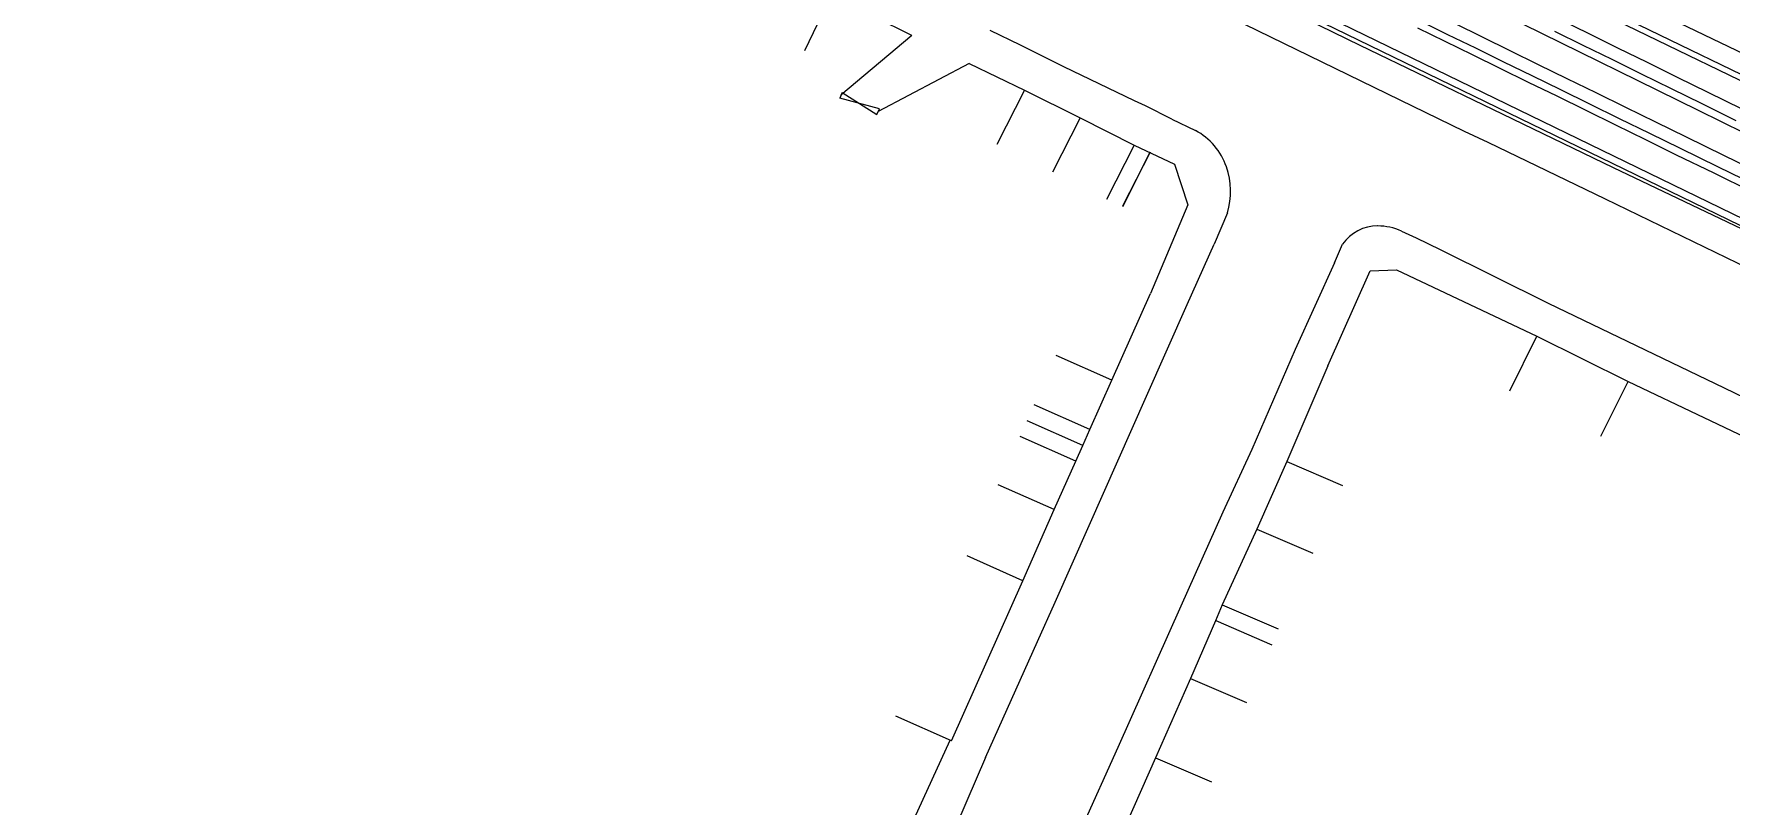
# Model space of a CAD drawing. Header units: metres. Extents: x 320405 to 332543, y 7395686 to 7410003.
# Drawn here: x 325324.4 to 325463.7, y 7397753.1 to 7397816.5 of the extents above; entities that cross this region are included whole.
import ezdxf

# ---------------------------------------------------------------- set-up
doc = ezdxf.new("R2010")
doc.units = ezdxf.units.M
doc.header["$LTSCALE"] = 10
doc.header["$MEASUREMENT"] = 0
doc.linetypes.add('CONTINUO', pattern=[0])
for name, color, linetype in [('Edificações', 30, 'Continuous'), ('T-ALVENARIA', 45, 'CONTINUO'), ('T-GUIA', 230, 'Continuous'), ('T-MURETA', 45, 'CONTINUO'), ('T-MURO', 30, 'CONTINUO'), ('T-PORTAO', 45, 'CONTINUO'), ('T-TRILHO', 20, 'CONTINUO'), ('Vias Primárias', 230, 'Continuous')]:
    doc.layers.add(name, color=color, linetype=linetype)

# ---------------------------------------------------------------- blocks, each defined once
blk = doc.blocks.new('topografia ÁGUA BRANCA - LAPA_X')
at = {"layer": 'T-ALVENARIA', "ltscale": 5, "flags": 128}
for points in [[(152787.7, 253633.07), (152791.18, 253640.87)], [(152791.18, 253640.87), (152793.34, 253640.96), (152804.86, 253635.54)]]:
    blk.add_lwpolyline(points, dxfattribs=at)
at = {"layer": 'T-GUIA', "ltscale": 5, "flags": 128}
for points in [[(152772.7, 253654.4), (152771.81, 253654.81), (152766.02, 253657.59), (152762.45, 253659.35), (152759.97, 253660.56)], [(152780.81, 253661.1), (152798.87, 253652.35)], [(152774.87, 253653.29), (152772.7, 253654.4)], [(152774.87, 253653.29), (152776.81, 253652.38)], [(152798.87, 253652.35), (152800.81, 253651.45)], [(152800.81, 253651.45), (152810.43, 253646.82)], [(152810.43, 253646.82), (152824.89, 253639.85)], [(152779.45, 253645.62), (152778.36, 253643.04)], [(152793.73, 253644.14), (152794.94, 253643.61)], [(152794.94, 253643.61), (152796.9, 253642.65)], [(152759.69, 253600.87), (152763.92, 253610.41), (152765.37, 253613.65), (152768.14, 253619.95), (152772.83, 253630.55), (152776.16, 253638.09), (152778.36, 253643.04)], [(152788.23, 253641.54), (152788.9, 253643.06)], [(152796.9, 253642.65), (152805.77, 253638.26)], [(152788.23, 253641.54), (152785.04, 253634.41), (152781.49, 253626.19)], [(152805.77, 253638.26), (152820.23, 253631.32)], [(152820.23, 253631.32), (152838.43, 253622.56)], [(152781.49, 253626.19), (152779.13, 253621.06), (152775.69, 253613.34), (152770.55, 253601.73), (152767.57, 253595.09)]]:
    blk.add_lwpolyline(points, dxfattribs=at)
at = {"layer": 'T-GUIA', "ltscale": 5}
for centre, radius, start, end in [((152774.3, 253647.65), 5.35, 19.004, 61.9978), ((152773.74, 253647.37), 5.97, 342.9526, 19.8339), ((152791.77, 253641.08), 3.49, 89.7968, 145.3585), ((152791.76, 253639.74, 731.04), 4.83, 65.9483, 89.7968)]:
    blk.add_arc(centre, radius, start, end, dxfattribs=at)
at = {"layer": 'T-MURETA', "ltscale": 5}
for points in [[(152823.34, 253656.2), (152786.22, 253674.11)], [(152823.14, 253655.78), (152786.02, 253673.68)]]:
    blk.add_lwpolyline(points, dxfattribs=at)
at = {"layer": 'T-MURETA', "ltscale": 5, "flags": 128}
blk.add_lwpolyline([(152801.19, 253654.18), (152811.09, 253649.39)], dxfattribs=at)
at = {"layer": 'T-MURETA'}
blk.add_lwpolyline([(152811.09, 253649.39), (152826.3, 253642.18)], dxfattribs=at)
at = {"layer": 'T-MURO', "ltscale": 5, "flags": 128}
for points in [[(152778.16, 253665.31), (152790.3, 253659.39)], [(152790.3, 253659.39), (152801.19, 253654.18)], [(152771.79, 253651.17), (152775.1, 253649.6)], [(152775.1, 253649.6), (152776.19, 253646.28)], [(152776.19, 253646.28), (152773.15, 253638.98)], [(152802.64, 253631.05), (152804.86, 253635.54)], [(152804.86, 253635.54), (152812.35, 253631.83)], [(152810.13, 253627.35), (152812.35, 253631.83)], [(152812.35, 253631.83), (152824.78, 253625.94)]]:
    blk.add_lwpolyline(points, dxfattribs=at)
at = {"layer": 'T-MURO', "ltscale": 5}
for points in [[(152817.69, 253646.5), (152780.7, 253664.42)], [(152817.95, 253647.04), (152780.96, 253664.96)], [(152865.25, 253623.5), (152817.69, 253646.5)], [(152865.51, 253624.04), (152817.95, 253647.04)]]:
    blk.add_lwpolyline(points, dxfattribs=at)
at = {"layer": 'T-MURO'}
for points, elevation in [([(152746.88, 253663.37), (152744.72, 253658.86)], 731.1), ([(152753.52, 253660.12), (152750.45, 253661.66)], 731.25), ([(152753.52, 253660.12), (152747.72, 253655.21)], 731.25), ([(152758.23, 253657.85), (152750.78, 253653.88)], 731.11), ([(152758.23, 253657.85), (152762.77, 253655.67), (152767.36, 253653.41), (152771.79, 253651.17)], 731.11), ([(152762.77, 253655.67), (152760.51, 253651.2)], 731.35), ([(152767.36, 253653.41), (152765.1, 253648.94)], 731.35), ([(152771.79, 253651.17), (152769.53, 253646.71)], 731.35), ([(152773.08, 253650.56), (152770.83, 253646.1)], 731.35), ([(152773.1, 253650.6), (152770.84, 253646.14)], 731.35), ([(152756.9, 253602.25), (152762.71, 253615.4), (152765.27, 253621.24), (152767.06, 253625.22), (152767.62, 253626.51), (152768.2, 253627.81), (152770, 253631.87), (152773.15, 253638.98)], 735.75), ([(152770, 253631.87), (152765.43, 253633.89)], 735.75), ([(152787.7, 253633.07), (152784.35, 253625.23), (152781.91, 253619.67)], 732.23), ([(152768.2, 253627.81), (152763.62, 253629.83)], 735.75), ([(152767.62, 253626.51), (152763.05, 253628.53)], 735.75), ([(152767.06, 253625.22), (152762.48, 253627.24)], 735.75), ([(152784.35, 253625.23), (152788.94, 253623.26)], 732.23), ([(152765.27, 253621.24), (152760.69, 253623.26)], 735.75), ([(152781.91, 253619.67), (152779.09, 253613.45), (152778.53, 253612.13), (152776.5, 253607.41), (152773.64, 253600.87), (152770.6, 253594.01)], 733.47), ([(152781.91, 253619.67), (152786.51, 253617.7)], 732.23), ([(152762.71, 253615.4), (152758.14, 253617.42)], 735.75), ([(152779.09, 253613.45), (152783.68, 253611.49)], 732.23), ([(152778.55, 253612.15), (152783.15, 253610.18)], 732.23), ([(152776.5, 253607.41), (152781.1, 253605.44)], 732.23), ([(152756.9, 253602.25), (152752.33, 253604.26)], 735.75), ([(152773.64, 253600.87), (152778.24, 253598.91)], 732.23)]:
    blk.add_lwpolyline(points, dxfattribs=dict(at, elevation=elevation))
at = {"layer": 'T-PORTAO'}
for points in [[(152747.82, 253655.44), (152747.62, 253654.98)], [(152750.88, 253654.11), (152747.62, 253654.98)], [(152747.82, 253655.44), (152750.68, 253653.65)], [(152750.68, 253653.65), (152750.88, 253654.11)]]:
    blk.add_lwpolyline(points, dxfattribs=at)
at = {"layer": 'T-TRILHO', "ltscale": 5}
for points in [[(152821.68, 253654.2), (152818.88, 253655.57), (152816.36, 253656.8), (152813.89, 253658.01), (152811.47, 253659.19), (152809.09, 253660.36), (152806.75, 253661.5)], [(152821.19, 253653.26), (152818.38, 253654.63), (152815.87, 253655.86), (152813.41, 253657.07), (152810.99, 253658.25), (152808.62, 253659.41), (152806.28, 253660.55)], [(152803.69, 253661.14), (152808.32, 253658.88), (152813.09, 253656.55), (152818.06, 253654.12), (152823.73, 253651.35)], [(152798.06, 253661.21), (152800.32, 253660.1), (152802.61, 253658.98), (152804.93, 253657.85), (152807.28, 253656.71), (152809.67, 253655.55), (152812.09, 253654.36), (152814.57, 253653.16), (152817.09, 253651.93), (152820.15, 253650.43), (152823.24, 253648.93)], [(152679.98, 253726.4), (152688.78, 253722.63), (152704.87, 253715.09), (152717.89, 253708.85), (152739.05, 253698.64), (152751.69, 253692.56), (152769.51, 253683.96), (152780.45, 253678.67), (152796.34, 253671.01), (152810.48, 253664.17), (152821.85, 253658.73), (152845.21, 253647.5), (152867.19, 253637.79), (152887.32, 253629.17), (152908.93, 253619.73), (152924.23, 253613.1), (152939.11, 253606.3), (152955.31, 253598.76), (152984.06, 253585.22), (153000.33, 253577.56), (153020.29, 253568.19), (153041.83, 253558.08), (153054.56, 253552.12), (153068.17, 253545.72)], [(152795.01, 253660.84), (152797.25, 253659.75), (152799.5, 253658.65), (152801.79, 253657.53), (152804.1, 253656.4), (152806.45, 253655.26), (152808.83, 253654.09), (152811.27, 253652.91), (152813.74, 253651.7), (152816.27, 253650.46), (152819.34, 253648.97), (152822.44, 253647.45)], [(152822.78, 253647.96), (152819.68, 253649.47), (152816.62, 253650.96), (152814.09, 253652.19), (152811.61, 253653.4), (152809.17, 253654.59), (152806.78, 253655.76), (152804.42, 253656.9), (152802.1, 253658.04), (152799.8, 253659.16), (152797.52, 253660.27), (152795.27, 253661.37)]]:
    blk.add_lwpolyline(points, dxfattribs=at)

msp = doc.modelspace()

# ---------------------------------------------------------------- linework, layer by layer
at = {"layer": 'Edificações'}
msp.add_lwpolyline([(325302.28, 7397791.97), (325277.22, 7397738.55), (325370.85, 7397695.59), (325399.61, 7397758.5)], dxfattribs=at)
at = {"layer": 'Vias Primárias'}
msp.add_lwpolyline([(325402.53, 7397757.06), (325402.53, 7397757.06), (325378.11, 7397700.42), (325376.48, 7397696.73, -0.386644), (325369.66, 7397693.71), (325278.99, 7397736.01), (325277.27, 7397736.81, -0.408249), (325274.22, 7397746.59), (325276.55, 7397751.64), (325296.83, 7397794.58)], format="xyb", dxfattribs=at)

# ---------------------------------------------------------------- block references
at = {"rotation": 359.8966389496373}
msp.add_blockref('topografia ÁGUA BRANCA - LAPA_X', (172185.59, 7144432.18), dxfattribs=at)

doc.saveas('drawing.dxf')
